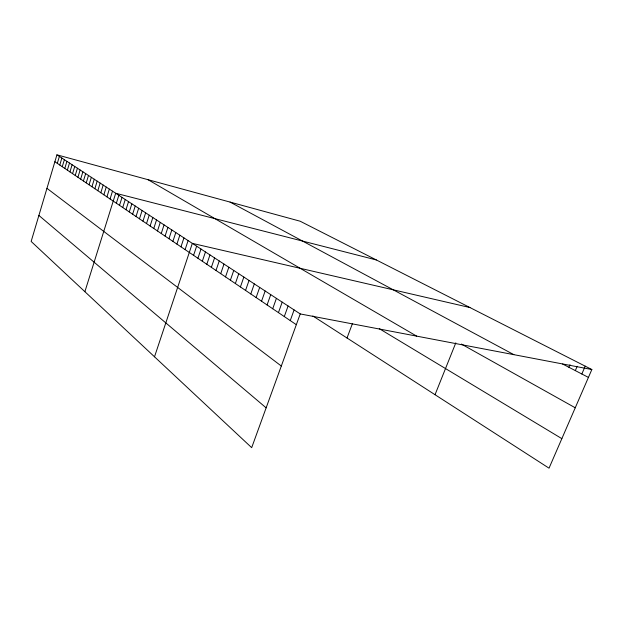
<?xml version="1.0" encoding="UTF-8"?>
<svg xmlns="http://www.w3.org/2000/svg" width="623" height="623" viewBox="0 0 623 623"><rect width="100%" height="100%" fill="white"/><g stroke="black" fill="none" stroke-linecap="round" stroke-linejoin="round"><path stroke-width="0.93" d="M56.934 154.823L31.15 241.444L251.684 447.664L300.231 313.93L56.934 154.823L300.177 221.227L591.85 369.532L549.034 468.177L312.855 315.986M57.308 163.358L59.38 156.428M59.777 165.025L61.864 158.047M62.269 166.707L64.371 159.69M64.8 168.412L66.918 161.357M67.354 170.141L69.496 163.039M69.947 171.893L72.104 164.745M72.572 173.661L74.744 166.473M75.235 175.46L77.423 168.226M77.93 177.275L80.133 170.001M80.655 179.12L82.882 171.792M83.42 180.982L85.67 173.615M86.223 182.874L88.489 175.46M89.066 184.79L91.347 177.329M91.939 186.736L94.252 179.229M94.86 188.707L97.188 181.153M97.819 190.7L100.163 183.1M100.817 192.725L103.184 185.07M103.854 194.781L106.245 187.071M106.938 196.86L109.352 189.104M110.061 198.971L112.498 191.16M84.884 291.689L115.691 193.255L376.331 259.947M116.353 203.215L118.837 195.303M119.515 205.349L122.022 197.39M122.723 207.514L125.254 199.5M125.978 209.71L128.533 201.65M129.28 211.937L131.858 203.822M132.629 214.195L135.23 206.026M136.024 216.493L138.649 208.261M139.466 218.813L142.122 210.535M142.963 221.173L145.642 212.832M146.514 223.571L149.216 215.176M150.112 226.001L152.845 217.544M153.772 228.47L156.529 219.95M157.479 230.969L160.267 222.395M161.248 233.516L164.059 224.88M165.072 236.094L167.914 227.395M168.95 238.718L171.823 229.957M172.898 241.381L175.803 232.558M176.901 244.084L179.837 235.198M180.974 246.825L183.933 237.877M185.109 249.621L188.099 240.603M154.512 356.8L192.336 243.367L469.944 307.552M193.574 255.337L196.642 246.186M197.919 258.265L201.011 249.044M202.327 261.239L205.458 251.949M206.813 264.269L209.974 254.908M211.368 267.345L214.569 257.914M216.002 270.475L219.241 260.967M220.721 273.661L224 264.074M225.518 276.892L228.836 267.236M230.393 280.186L233.75 270.452M235.362 283.543L238.757 273.731M240.416 286.954L243.85 277.056M245.555 290.419L249.036 280.451M250.789 293.955L254.316 283.901M256.123 297.553L259.69 287.413M261.551 301.213L265.164 290.996M267.08 304.951L270.732 294.64M272.71 308.751L276.417 298.355M278.442 312.621L282.196 302.139M284.29 316.57L288.099 305.994M290.248 320.588L294.103 309.919M347.019 337.993L352.353 323.789M435.033 394.709L455.802 342.852M568.916 367.29L570.022 364.712M575.325 370.615L577.186 366.293M581.835 373.995L585.215 366.16M300.231 313.93L591.85 369.532M562.592 364.011L588.431 377.413M230.051 202.078L513.866 354.666M461.378 344.06L575.247 407.785M148.04 179.697L416.662 336.132M379.282 328.671L561.853 438.647M54.879 161.723L296.322 324.684M46.959 188.341L281.316 366.036M38.891 215.441L266.138 407.839"/></g></svg>
